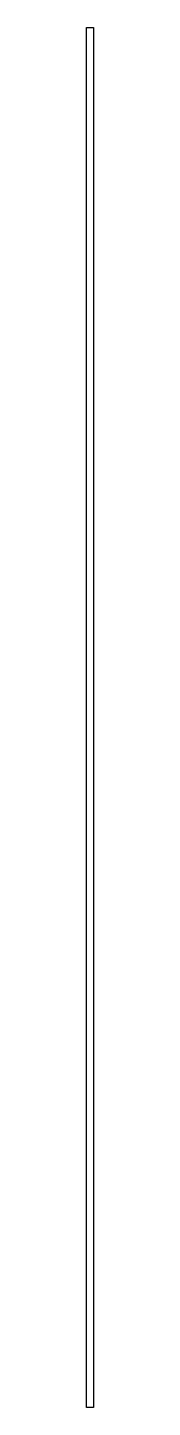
# Model space of a CAD drawing. Header units: millimetres. Extents: x -11.4 to -11.4, y 13 to 23.
import ezdxf

# ---------------------------------------------------------------- set-up
doc = ezdxf.new("R2010")
doc.units = ezdxf.units.MM

msp = doc.modelspace()

# ---------------------------------------------------------------- linework, layer by layer
msp.add_lwpolyline([(-11.410701, 13), (-11.410701, 23), (-11.360701, 23), (-11.360701, 13)], close=True)

doc.saveas('drawing.dxf')
